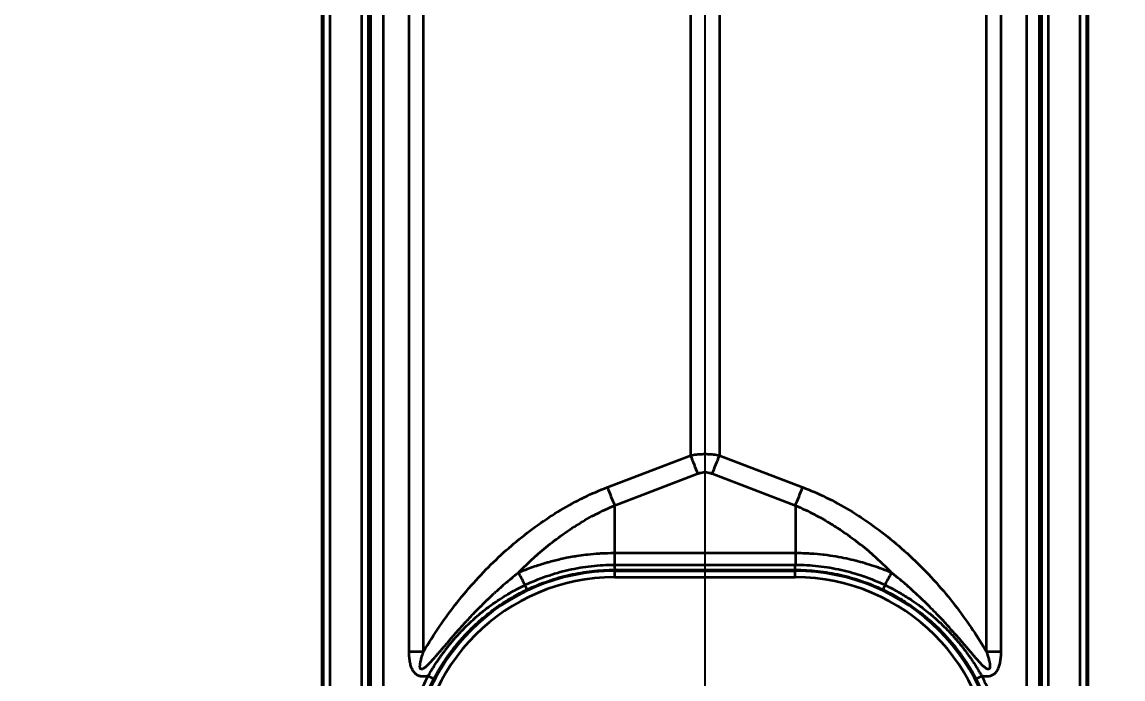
# Model space of a CAD drawing. Header units: millimetres. Extents: x 101 to 3000, y 150 to 4305.
# Drawn here: x 928.4 to 1015, y 2775.5 to 2827.2 of the extents above; entities that cross this region are included whole.
import ezdxf

# ---------------------------------------------------------------- set-up
doc = ezdxf.new("R2010")
doc.units = ezdxf.units.MM
doc.header["$LTSCALE"] = 15
for name, color, linetype, lineweight in [('_Sichtbarkanten', 7, 'Continuous', 25), ('Bemaßung (ISO)', 7, 'Continuous', 25), ('Sichtbar schmal (ISO)', 7, 'Continuous', 35)]:
    doc.layers.add(name, color=color, linetype=linetype, lineweight=lineweight)
doc.styles.add('Notiztext (DIN)', font='verdana.ttf')
doc.dimstyles.new('Standard (DIN)', dxfattribs={"dimscale": 15, "dimtxt": 2.5, "dimasz": 2.5, "dimexe": 2, "dimexo": 4, "dimgap": 0.5, "dimtad": 1, "dimdec": 1, "dimrnd": 1e-08, "dimtxsty": 'Notiztext (DIN)', "dimcen": 0.09, "dimclrd": 256, "dimclre": 256, "dimclrt": 256, "dimadec": 0, "dimazin": 2, "dimtfac": 1, "dimtmove": 0, "dimatfit": 3, "dimfxl": 0, "dimtolj": 1, "dimtzin": 0, "dimlwd": -1, "dimlwe": -1, "dimarcsym": 0})

# ---------------------------------------------------------------- blocks, each defined once
blk = doc.blocks.new('*D75')
at = {"layer": 'Bemaßung (ISO)', "transparency": 16777216}
for p, q in [((982.15, 3010.264), (982.15, 2336.555)), ((922, 2562.964), (922, 2336.555)), ((884.5, 2366.555), (847, 2366.555)), ((922, 2366.555), (982.15, 2366.555)), ((1019.65, 2366.555), (1057.15, 2366.555))]:
    blk.add_line(p, q, dxfattribs=at)
for points in [[(884.5, 2372.805), (884.5, 2360.305), (922, 2366.555)], [(1019.65, 2372.805), (1019.65, 2360.305), (982.15, 2366.555)]]:
    blk.add_solid(points, dxfattribs=at)
at = {"layer": 'Defpoints', "color": 0, "transparency": 16777216}
for p in [(982.15, 3070.264), (922, 2622.964), (982.15, 2366.555)]:
    blk.add_point(p, dxfattribs=at)
at = {"layer": 'Bemaßung (ISO)', "transparency": 16777216, "insert": (922.709, 2413.092), "char_height": 37.5, "attachment_point": 1, "style": 'Notiztext (DIN)'}
blk.add_mtext('\\A1;60', dxfattribs=at)
blk = doc.blocks.new('*D78')
at = {"layer": 'Bemaßung (ISO)', "transparency": 16777216}
for p, q in [((897.158, 3522.956), (777.158, 3522.956)), ((807.158, 2760.473), (807.158, 3485.456)), ((897.158, 2722.973), (777.158, 2722.973))]:
    blk.add_line(p, q, dxfattribs=at)
for points in [[(800.908, 3485.456), (813.408, 3485.456), (807.158, 3522.956)], [(800.908, 2760.473), (813.408, 2760.473), (807.158, 2722.973)]]:
    blk.add_solid(points, dxfattribs=at)
at = {"layer": 'Defpoints', "color": 0, "transparency": 16777216}
for p in [(807.158, 3522.956), (957.158, 3522.956), (957.158, 2722.973)]:
    blk.add_point(p, dxfattribs=at)
at = {"layer": 'Bemaßung (ISO)', "transparency": 16777216, "insert": (760.446, 3077.015), "char_height": 37.5, "attachment_point": 1, "rotation": 90, "style": 'Notiztext (DIN)'}
blk.add_mtext('\\A1;800', dxfattribs=at)

msp = doc.modelspace()

# ---------------------------------------------------------------- linework, layer by layer
at = {"layer": '_Sichtbarkanten'}
for p, q in [((952, 2725.964), (952, 3519.964)), ((1012.3, 3519.964), (1012.3, 2725.964))]:
    msp.add_line(p, q, dxfattribs=at)
at = {"layer": 'Sichtbar schmal (ISO)'}
for p, q in [((952.141, 2724.955), (952.141, 3520.974)), ((952.641, 3520.974), (952.641, 2724.955)), ((955.158, 2724.973), (955.158, 3520.956)), ((955.658, 3520.956), (955.658, 2724.973)), ((1008.641, 2724.973), (1008.641, 3520.956)), ((1009.141, 3520.956), (1009.141, 2724.973)), ((1011.658, 2724.955), (1011.658, 3520.974)), ((1012.158, 3520.974), (1012.158, 2724.955)), ((955.846, 2725.16), (955.873, 3025.348)), ((956.846, 2725.155), (956.873, 3025.343)), ((1007.426, 3025.343), (1007.454, 2725.155)), ((1008.426, 3025.348), (1008.453, 2725.16)), ((958.877, 2777.64), (958.877, 2993.285)), ((960.018, 2777.64), (960.018, 2993.286)), ((1004.281, 2993.286), (1004.281, 2777.64)), ((1005.423, 2993.285), (1005.423, 2777.64)), ((981.009, 2977.87), (981.009, 2793.065)), ((983.291, 2977.87), (983.291, 2793.065)), ((974.47, 2790.558), (981.009, 2793.065)), ((983.291, 2793.065), (989.83, 2790.558)), ((975.04, 2789.12), (981.579, 2791.628)), ((982.72, 2791.628), (989.259, 2789.12)), ((975.04, 2789.12), (975.04, 2785.363)), ((989.259, 2789.12), (989.259, 2785.363)), ((975.04, 2785.363), (975.04, 2784.458)), ((989.259, 2785.363), (975.04, 2785.363)), ((989.259, 2785.363), (989.259, 2784.458)), ((975.04, 2784.458), (989.259, 2784.458)), ((975.05, 2783.973), (975.05, 2784.054)), ((975.05, 2784.054), (989.25, 2784.054)), ((975.05, 2783.973), (989.25, 2783.973)), ((975.05, 2783.473), (975.05, 2783.973)), ((989.25, 2784.054), (989.25, 2783.973)), ((989.25, 2783.473), (989.25, 2783.973)), ((975.05, 2783.473), (989.25, 2783.473))]:
    msp.add_line(p, q, dxfattribs=at)
for centre, radius, start, end in [((975.05, 2767.964), 16.009, 90, 270), ((989.25, 2767.964), 16.009, 270, 90), ((975.05, 2767.964), 15.509, 90, 270), ((989.25, 2767.964), 15.509, 270, 90)]:
    msp.add_arc(centre, radius, start, end, dxfattribs=at)
for centre, major_axis, ratio, start_param, end_param in [((981.579, 2793.039), (1.79, -4.668), 0.104798, 4.666655, 4.979151), ((982.72, 2793.039), (-1.79, -4.668), 0.104799, 1.304034, 1.616531), ((975.04, 2790.532), (1.79, -4.668), 0.104799, 4.666654, 4.979151), ((989.259, 2790.532), (-1.79, -4.668), 0.104799, 1.304034, 1.616531), ((968.996, 2781.043), (4.733, -8.809), 0.002478, 4.388761, 4.50291), ((989.255, 2784.554), (-0.005, -0.5), 0.011284, 0.017587, 1.377774), ((995.303, 2781.043), (-4.733, -8.809), 0.002478, 1.780275, 1.894429), ((967.94, 2782.954), (0.214, -0.452), 0.013185, 0.017455, 1.361711), ((996.359, 2782.954), (-0.214, -0.452), 0.013187, 4.921472, 6.26573), ((958.877, 2777.692), (-10, 0), 0.005236, 1.570791, 1.685159), ((1005.423, 2777.692), (10, 0), 0.005236, 4.598021, 4.712389), ((975.05, 2767.963), (-16.088, 0), 0.999985, 5.797843, 6.768945), ((960.378, 2775.701), (0.442, -0.233), 0.004629, 0.017453, 1.573241), ((989.249, 2767.963), (16.088, 0), 0.999985, 5.797418, 6.768519), ((1003.921, 2775.701), (-0.442, -0.233), 0.004633, 4.709948, 6.265709)]:
    msp.add_ellipse(centre, major_axis=major_axis, ratio=ratio, start_param=start_param, end_param=end_param, dxfattribs=at)
for points, knots in [([(981.009, 2793.065), (981.164, 2793.095), (981.319, 2793.119), (981.472, 2793.136), (981.624, 2793.153), (981.775, 2793.165), (981.925, 2793.17), (982.075, 2793.176), (982.224, 2793.176), (982.374, 2793.17), (982.524, 2793.165), (982.675, 2793.154), (982.828, 2793.136), (982.98, 2793.119), (983.135, 2793.095), (983.291, 2793.065)], [0.0000009, 0.0000009, 0.0000009, 0.0000009, 0.2, 0.2, 0.2, 0.4, 0.4, 0.4, 0.6, 0.6, 0.6, 0.8, 0.8, 0.8, 1, 1, 1, 1]), ([(981.579, 2791.628), (981.657, 2791.658), (981.812, 2791.704), (982.037, 2791.738), (982.262, 2791.738), (982.488, 2791.705), (982.642, 2791.658), (982.72, 2791.628)], [0.0000017, 0.0000017, 0.0000017, 0.0000017, 0.2, 0.4, 0.6, 0.8, 1, 1, 1, 1]), ([(989.83, 2790.558), (990.434, 2790.326), (991.043, 2790.061), (991.659, 2789.76), (992.275, 2789.459), (992.896, 2789.122), (993.517, 2788.75), (994.138, 2788.377), (994.758, 2787.97), (995.37, 2787.532), (995.981, 2787.093), (996.583, 2786.624), (997.174, 2786.126), (997.764, 2785.628), (998.343, 2785.1), (998.903, 2784.549), (999.464, 2783.998), (1000.007, 2783.423), (1000.522, 2782.836), (1001.037, 2782.25), (1001.525, 2781.652), (1001.978, 2781.059), (1002.431, 2780.467), (1002.848, 2779.88), (1003.231, 2779.308), (1003.614, 2778.737), (1003.962, 2778.18), (1004.281, 2777.64)], [0, 0, 0, 0, 0.1111111, 0.1111111, 0.1111111, 0.2222222, 0.2222222, 0.2222222, 0.3333333, 0.3333333, 0.3333333, 0.4444444, 0.4444444, 0.4444444, 0.5555556, 0.5555556, 0.5555556, 0.6666667, 0.6666667, 0.6666667, 0.7777778, 0.7777778, 0.7777778, 0.8888889, 0.8888889, 0.8888889, 0.9999998, 0.9999998, 0.9999998, 0.9999998]), ([(967.47, 2783.833), (967.523, 2783.887), (967.575, 2783.941), (967.628, 2783.994), (968.021, 2784.393), (968.426, 2784.778), (968.843, 2785.149), (968.904, 2785.204), (968.965, 2785.258), (969.027, 2785.311), (969.442, 2785.674), (969.868, 2786.021), (970.305, 2786.354), (970.364, 2786.399), (970.423, 2786.443), (970.482, 2786.488), (970.928, 2786.821), (971.385, 2787.138), (971.85, 2787.436), (971.893, 2787.464), (971.937, 2787.492), (971.981, 2787.519), (972.464, 2787.825), (972.955, 2788.108), (973.444, 2788.366), (973.465, 2788.377), (973.486, 2788.389), (973.508, 2788.4), (974.02, 2788.668), (974.531, 2788.907), (975.04, 2789.12)], [0.0000007, 0.0000007, 0.0000007, 0.0000007, 0.0237013, 0.0237013, 0.0237013, 0.2, 0.2, 0.2, 0.225862, 0.225862, 0.225862, 0.4, 0.4, 0.4, 0.4234251, 0.4234251, 0.4234251, 0.6, 0.6, 0.6, 0.6165874, 0.6165874, 0.6165874, 0.8, 0.8, 0.8, 0.807975, 0.807975, 0.807975, 1, 1, 1, 1]), ([(989.259, 2789.12), (989.764, 2788.909), (990.275, 2788.67), (990.79, 2788.401), (990.935, 2788.325), (991.08, 2788.247), (991.226, 2788.166), (991.597, 2787.961), (991.97, 2787.741), (992.342, 2787.505), (992.633, 2787.32), (992.925, 2787.126), (993.215, 2786.924), (993.439, 2786.767), (993.663, 2786.604), (993.886, 2786.436), (994.318, 2786.112), (994.745, 2785.767), (995.164, 2785.406), (995.24, 2785.34), (995.316, 2785.273), (995.392, 2785.206), (995.884, 2784.772), (996.363, 2784.314), (996.829, 2783.833)], [0, 0, 0, 0, 0.2, 0.2, 0.2, 0.25628, 0.25628, 0.25628, 0.4, 0.4, 0.4, 0.512678, 0.512678, 0.512678, 0.6, 0.6, 0.6, 0.76914, 0.76914, 0.76914, 0.8, 0.8, 0.8, 1, 1, 1, 1]), ([(975.04, 2785.363), (974.648, 2785.363), (974.277, 2785.351), (973.93, 2785.331), (973.897, 2785.329), (973.865, 2785.327), (973.833, 2785.325), (973.518, 2785.305), (973.223, 2785.279), (972.943, 2785.248), (972.89, 2785.242), (972.837, 2785.236), (972.785, 2785.23), (972.532, 2785.2), (972.292, 2785.167), (972.063, 2785.131), (971.996, 2785.12), (971.93, 2785.11), (971.866, 2785.099), (971.657, 2785.064), (971.458, 2785.027), (971.264, 2784.989), (971.19, 2784.974), (971.117, 2784.959), (971.045, 2784.943), (970.865, 2784.906), (970.692, 2784.866), (970.522, 2784.825), (970.444, 2784.807), (970.367, 2784.788), (970.291, 2784.769), (970.129, 2784.728), (969.97, 2784.685), (969.811, 2784.641), (969.732, 2784.619), (969.653, 2784.596), (969.575, 2784.573), (969.414, 2784.526), (969.254, 2784.477), (969.094, 2784.426), (969.019, 2784.402), (968.943, 2784.378), (968.868, 2784.353), (968.686, 2784.292), (968.505, 2784.229), (968.325, 2784.164), (968.272, 2784.145), (968.218, 2784.125), (968.165, 2784.105), (967.932, 2784.019), (967.701, 2783.928), (967.47, 2783.833)], [0, 0, 0, 0, 0.1016183, 0.1016183, 0.1016183, 0.1111111, 0.1111111, 0.1111111, 0.204471, 0.204471, 0.204471, 0.2222222, 0.2222222, 0.2222222, 0.3083934, 0.3083934, 0.3083934, 0.3333333, 0.3333333, 0.3333333, 0.4135988, 0.4135988, 0.4135988, 0.4444444, 0.4444444, 0.4444444, 0.5207406, 0.5207406, 0.5207406, 0.5555556, 0.5555556, 0.5555556, 0.6295884, 0.6295884, 0.6295884, 0.6666667, 0.6666667, 0.6666667, 0.7421362, 0.7421362, 0.7421362, 0.7777778, 0.7777778, 0.7777778, 0.8635397, 0.8635397, 0.8635397, 0.8888889, 0.8888889, 0.8888889, 0.999999, 0.999999, 0.999999, 0.999999]), ([(996.829, 2783.833), (996.599, 2783.928), (996.367, 2784.019), (996.134, 2784.105), (996.13, 2784.107), (996.127, 2784.108), (996.124, 2784.109), (995.897, 2784.193), (995.669, 2784.274), (995.441, 2784.35), (995.437, 2784.351), (995.434, 2784.352), (995.431, 2784.353), (995.204, 2784.428), (994.977, 2784.499), (994.749, 2784.566), (994.741, 2784.569), (994.732, 2784.571), (994.724, 2784.574), (994.497, 2784.64), (994.269, 2784.702), (994.036, 2784.762), (994.027, 2784.764), (994.017, 2784.766), (994.007, 2784.769), (993.77, 2784.829), (993.527, 2784.886), (993.274, 2784.939), (993.267, 2784.941), (993.26, 2784.942), (993.254, 2784.944), (992.993, 2784.999), (992.721, 2785.051), (992.433, 2785.099), (992.144, 2785.147), (991.839, 2785.192), (991.514, 2785.23), (991.504, 2785.231), (991.494, 2785.232), (991.485, 2785.233), (991.167, 2785.27), (990.83, 2785.302), (990.466, 2785.325), (990.454, 2785.326), (990.442, 2785.326), (990.43, 2785.327), (990.065, 2785.349), (989.674, 2785.363), (989.259, 2785.363)], [0, 0, 0, 0, 0.111111, 0.111111, 0.111111, 0.11271, 0.11271, 0.11271, 0.220682, 0.220682, 0.220682, 0.222222, 0.222222, 0.222222, 0.329341, 0.329341, 0.329341, 0.333333, 0.333333, 0.333333, 0.440023, 0.440023, 0.440023, 0.444444, 0.444444, 0.444444, 0.552739, 0.552739, 0.552739, 0.555556, 0.555556, 0.555556, 0.666667, 0.666667, 0.666667, 0.777778, 0.777778, 0.777778, 0.781037, 0.781037, 0.781037, 0.888889, 0.888889, 0.888889, 0.892463, 0.892463, 0.892463, 1, 1, 1, 1]), ([(967.47, 2783.833), (967.271, 2783.675), (967.078, 2783.518), (966.89, 2783.362), (966.857, 2783.335), (966.824, 2783.308), (966.792, 2783.28), (966.605, 2783.124), (966.425, 2782.97), (966.249, 2782.816), (966.219, 2782.79), (966.189, 2782.764), (966.159, 2782.738), (965.984, 2782.583), (965.812, 2782.429), (965.644, 2782.276), (965.616, 2782.25), (965.589, 2782.225), (965.561, 2782.199), (965.393, 2782.044), (965.228, 2781.89), (965.065, 2781.734), (965.039, 2781.709), (965.013, 2781.683), (964.987, 2781.658), (964.824, 2781.501), (964.662, 2781.343), (964.503, 2781.185), (964.479, 2781.16), (964.454, 2781.136), (964.43, 2781.111), (964.271, 2780.952), (964.116, 2780.793), (963.967, 2780.639), (963.945, 2780.616), (963.923, 2780.593), (963.901, 2780.57), (963.754, 2780.417), (963.614, 2780.269), (963.484, 2780.129), (963.465, 2780.109), (963.446, 2780.089), (963.427, 2780.069), (963.299, 2779.93), (963.179, 2779.8), (963.067, 2779.676), (963.051, 2779.659), (963.035, 2779.641), (963.019, 2779.624), (962.909, 2779.502), (962.805, 2779.386), (962.706, 2779.275), (962.693, 2779.26), (962.68, 2779.245), (962.666, 2779.23), (962.569, 2779.121), (962.477, 2779.016), (962.389, 2778.916), (962.378, 2778.902), (962.366, 2778.889), (962.355, 2778.876), (962.268, 2778.777), (962.185, 2778.682), (962.107, 2778.591), (962.097, 2778.579), (962.087, 2778.568), (962.077, 2778.556), (961.999, 2778.466), (961.925, 2778.379), (961.854, 2778.297), (961.845, 2778.287), (961.837, 2778.277), (961.828, 2778.267), (961.758, 2778.185), (961.691, 2778.106), (961.627, 2778.031), (961.62, 2778.022), (961.612, 2778.014), (961.605, 2778.005), (961.541, 2777.93), (961.48, 2777.859), (961.422, 2777.79), (961.415, 2777.783), (961.409, 2777.775), (961.402, 2777.767), (961.344, 2777.699), (961.289, 2777.634), (961.236, 2777.572), (961.23, 2777.565), (961.224, 2777.559), (961.219, 2777.552), (961.166, 2777.49), (961.115, 2777.431), (961.067, 2777.375), (961.062, 2777.369), (961.057, 2777.363), (961.052, 2777.357), (961.003, 2777.301), (960.957, 2777.247), (960.912, 2777.196), (960.908, 2777.191), (960.903, 2777.186), (960.899, 2777.181), (960.854, 2777.13), (960.812, 2777.081), (960.77, 2777.035), (960.767, 2777.031), (960.763, 2777.026), (960.759, 2777.022), (960.718, 2776.976), (960.678, 2776.931), (960.64, 2776.889), (960.636, 2776.885), (960.633, 2776.882), (960.63, 2776.878), (960.591, 2776.836), (960.554, 2776.796), (960.519, 2776.758), (960.516, 2776.754), (960.513, 2776.751), (960.509, 2776.748), (960.474, 2776.71), (960.439, 2776.673), (960.405, 2776.639), (960.403, 2776.636), (960.4, 2776.633), (960.397, 2776.631), (960.364, 2776.597), (960.331, 2776.564), (960.3, 2776.534), (960.266, 2776.501), (960.234, 2776.471), (960.203, 2776.443), (960.172, 2776.416), (960.142, 2776.39), (960.114, 2776.368), (960.086, 2776.345), (960.059, 2776.325), (960.033, 2776.308), (960.008, 2776.291), (959.984, 2776.276), (959.962, 2776.265), (959.94, 2776.253), (959.919, 2776.245), (959.901, 2776.239), (959.882, 2776.234), (959.865, 2776.231), (959.85, 2776.231), (959.836, 2776.231), (959.823, 2776.233), (959.811, 2776.238), (959.799, 2776.242), (959.789, 2776.249), (959.78, 2776.258), (959.77, 2776.268), (959.762, 2776.28), (959.755, 2776.295), (959.748, 2776.31), (959.742, 2776.329), (959.737, 2776.351), (959.733, 2776.372), (959.73, 2776.397), (959.729, 2776.425), (959.728, 2776.452), (959.728, 2776.483), (959.73, 2776.516), (959.732, 2776.549), (959.736, 2776.585), (959.741, 2776.624), (959.747, 2776.663), (959.753, 2776.705), (959.762, 2776.75), (959.77, 2776.795), (959.781, 2776.842), (959.792, 2776.893), (959.804, 2776.943), (959.818, 2776.997), (959.833, 2777.053), (959.848, 2777.109), (959.865, 2777.167), (959.883, 2777.229), (959.902, 2777.291), (959.922, 2777.356), (959.945, 2777.425), (959.967, 2777.493), (959.992, 2777.565), (960.018, 2777.64)], [0, 0, 0, 0, 0.0207474, 0.0207474, 0.0207474, 0.0243902, 0.0243902, 0.0243902, 0.0452222, 0.0452222, 0.0452222, 0.0487805, 0.0487805, 0.0487805, 0.0697052, 0.0697052, 0.0697052, 0.0731707, 0.0731707, 0.0731707, 0.0941851, 0.0941851, 0.0941851, 0.097561, 0.097561, 0.097561, 0.1186816, 0.1186816, 0.1186816, 0.1219512, 0.1219512, 0.1219512, 0.143179, 0.143179, 0.143179, 0.1463415, 0.1463415, 0.1463415, 0.1676455, 0.1676455, 0.1676455, 0.1707317, 0.1707317, 0.1707317, 0.1921076, 0.1921076, 0.1921076, 0.195122, 0.195122, 0.195122, 0.2165874, 0.2165874, 0.2165874, 0.2195122, 0.2195122, 0.2195122, 0.2410746, 0.2410746, 0.2410746, 0.2439024, 0.2439024, 0.2439024, 0.2655572, 0.2655572, 0.2655572, 0.2682927, 0.2682927, 0.2682927, 0.290038, 0.290038, 0.290038, 0.2926829, 0.2926829, 0.2926829, 0.3145196, 0.3145196, 0.3145196, 0.3170732, 0.3170732, 0.3170732, 0.339002, 0.339002, 0.339002, 0.3414634, 0.3414634, 0.3414634, 0.3634837, 0.3634837, 0.3634837, 0.3658537, 0.3658537, 0.3658537, 0.3879647, 0.3879647, 0.3879647, 0.3902439, 0.3902439, 0.3902439, 0.4124458, 0.4124458, 0.4124458, 0.4146341, 0.4146341, 0.4146341, 0.4369269, 0.4369269, 0.4369269, 0.4390244, 0.4390244, 0.4390244, 0.4614081, 0.4614081, 0.4614081, 0.4634146, 0.4634146, 0.4634146, 0.4858909, 0.4858909, 0.4858909, 0.4878049, 0.4878049, 0.4878049, 0.5103743, 0.5103743, 0.5103743, 0.5121951, 0.5121951, 0.5121951, 0.5348555, 0.5348555, 0.5348555, 0.559336, 0.559336, 0.559336, 0.5838176, 0.5838176, 0.5838176, 0.608299, 0.608299, 0.608299, 0.6327802, 0.6327802, 0.6327802, 0.6572584, 0.6572584, 0.6572584, 0.6817357, 0.6817357, 0.6817357, 0.7062107, 0.7062107, 0.7062107, 0.7306897, 0.7306897, 0.7306897, 0.7551861, 0.7551861, 0.7551861, 0.7796734, 0.7796734, 0.7796734, 0.8041489, 0.8041489, 0.8041489, 0.8286293, 0.8286293, 0.8286293, 0.8531116, 0.8531116, 0.8531116, 0.8775934, 0.8775934, 0.8775934, 0.9020746, 0.9020746, 0.9020746, 0.9265557, 0.9265557, 0.9265557, 0.951037, 0.951037, 0.951037, 0.9755186, 0.9755186, 0.9755186, 0.9999997, 0.9999997, 0.9999997, 0.9999997]), ([(967.991, 2782.863), (968.535, 2783.122), (969.095, 2783.352), (969.666, 2783.55), (970.241, 2783.75), (970.828, 2783.918), (971.424, 2784.053), (972.017, 2784.187), (972.619, 2784.288), (973.224, 2784.356), (973.828, 2784.424), (974.434, 2784.457), (975.04, 2784.458)], [0, 0, 0, 0, 0.249038, 0.249038, 0.249038, 0.499954, 0.499954, 0.499954, 0.75, 0.75, 0.75, 1, 1, 1, 1]), ([(968.155, 2782.502), (968.69, 2782.756), (969.24, 2782.98), (969.801, 2783.174), (970.362, 2783.368), (970.934, 2783.53), (971.515, 2783.661), (972.095, 2783.791), (972.683, 2783.89), (973.274, 2783.956), (973.865, 2784.021), (974.458, 2784.054), (975.05, 2784.054)], [0, 0, 0, 0, 0.25, 0.25, 0.25, 0.5, 0.5, 0.5, 0.75, 0.75, 0.75, 1, 1, 1, 1]), ([(975.04, 2784.458), (975.041, 2784.413), (975.041, 2784.37), (975.042, 2784.329), (975.043, 2784.289), (975.043, 2784.251), (975.044, 2784.218), (975.044, 2784.2), (975.045, 2784.183), (975.045, 2784.167), (975.045, 2784.154), (975.046, 2784.142), (975.046, 2784.131), (975.047, 2784.106), (975.047, 2784.087), (975.048, 2784.075), (975.048, 2784.062), (975.049, 2784.055), (975.05, 2784.054)], [0, 0, 0, 0, 0.2, 0.2, 0.2, 0.4, 0.4, 0.4, 0.507784, 0.507784, 0.507784, 0.6, 0.6, 0.6, 0.8, 0.8, 0.8, 1, 1, 1, 1]), ([(989.25, 2784.054), (989.842, 2784.054), (990.435, 2784.021), (991.026, 2783.956), (991.616, 2783.89), (992.205, 2783.791), (992.785, 2783.661), (993.365, 2783.53), (993.938, 2783.367), (994.499, 2783.174), (995.06, 2782.98), (995.61, 2782.756), (996.145, 2782.502)], [0, 0, 0, 0, 0.25, 0.25, 0.25, 0.5, 0.5, 0.5, 0.75, 0.75, 0.75, 1, 1, 1, 1]), ([(989.259, 2784.458), (989.865, 2784.457), (990.471, 2784.424), (991.074, 2784.356), (991.679, 2784.289), (992.282, 2784.187), (992.876, 2784.053), (993.469, 2783.918), (994.054, 2783.751), (994.627, 2783.553), (994.63, 2783.551), (994.634, 2783.55), (994.637, 2783.549), (995.207, 2783.351), (995.765, 2783.122), (996.309, 2782.863)], [0, 0, 0, 0, 0.2497482, 0.2497482, 0.2497482, 0.5, 0.5, 0.5, 0.75, 0.75, 0.75, 0.751417, 0.751417, 0.751417, 0.9999993, 0.9999993, 0.9999993, 0.9999993]), ([(1004.281, 2777.64), (1004.305, 2777.572), (1004.328, 2777.507), (1004.348, 2777.444), (1004.369, 2777.381), (1004.388, 2777.322), (1004.406, 2777.264), (1004.423, 2777.206), (1004.44, 2777.151), (1004.454, 2777.098), (1004.466, 2777.058), (1004.476, 2777.019), (1004.485, 2776.982), (1004.489, 2776.97), (1004.491, 2776.958), (1004.494, 2776.946), (1004.506, 2776.898), (1004.517, 2776.852), (1004.526, 2776.809), (1004.535, 2776.765), (1004.543, 2776.724), (1004.549, 2776.685), (1004.555, 2776.646), (1004.56, 2776.61), (1004.564, 2776.575), (1004.568, 2776.541), (1004.57, 2776.509), (1004.571, 2776.479), (1004.572, 2776.45), (1004.571, 2776.422), (1004.569, 2776.398), (1004.567, 2776.374), (1004.563, 2776.352), (1004.558, 2776.333), (1004.553, 2776.315), (1004.547, 2776.299), (1004.54, 2776.286), (1004.533, 2776.273), (1004.525, 2776.262), (1004.515, 2776.254), (1004.506, 2776.246), (1004.495, 2776.24), (1004.483, 2776.236), (1004.471, 2776.232), (1004.457, 2776.23), (1004.44, 2776.231), (1004.424, 2776.232), (1004.405, 2776.237), (1004.384, 2776.244), (1004.364, 2776.251), (1004.341, 2776.262), (1004.316, 2776.276), (1004.292, 2776.29), (1004.265, 2776.308), (1004.237, 2776.328), (1004.209, 2776.349), (1004.179, 2776.372), (1004.148, 2776.399), (1004.116, 2776.426), (1004.083, 2776.455), (1004.048, 2776.488), (1004.014, 2776.52), (1003.977, 2776.555), (1003.94, 2776.592), (1003.924, 2776.609), (1003.907, 2776.626), (1003.89, 2776.643), (1003.868, 2776.666), (1003.846, 2776.688), (1003.824, 2776.712), (1003.784, 2776.754), (1003.742, 2776.799), (1003.699, 2776.846), (1003.656, 2776.893), (1003.611, 2776.942), (1003.565, 2776.995), (1003.518, 2777.047), (1003.47, 2777.102), (1003.419, 2777.16), (1003.369, 2777.218), (1003.316, 2777.278), (1003.261, 2777.342), (1003.206, 2777.406), (1003.148, 2777.473), (1003.088, 2777.544), (1003.028, 2777.614), (1002.965, 2777.688), (1002.899, 2777.765), (1002.833, 2777.842), (1002.764, 2777.923), (1002.692, 2778.008), (1002.62, 2778.092), (1002.545, 2778.181), (1002.465, 2778.274), (1002.455, 2778.285), (1002.445, 2778.297), (1002.435, 2778.309), (1002.365, 2778.391), (1002.292, 2778.476), (1002.215, 2778.565), (1002.128, 2778.666), (1002.036, 2778.772), (1001.939, 2778.883), (1001.842, 2778.993), (1001.741, 2779.109), (1001.634, 2779.229), (1001.527, 2779.35), (1001.415, 2779.475), (1001.298, 2779.604), (1001.181, 2779.734), (1001.058, 2779.868), (1000.93, 2780.007), (1000.896, 2780.043), (1000.862, 2780.079), (1000.828, 2780.116), (1000.73, 2780.221), (1000.629, 2780.329), (1000.524, 2780.439), (1000.382, 2780.589), (1000.232, 2780.743), (1000.074, 2780.905), (999.916, 2781.066), (999.749, 2781.233), (999.571, 2781.407), (999.394, 2781.581), (999.206, 2781.762), (999.006, 2781.95), (998.807, 2782.137), (998.595, 2782.332), (998.369, 2782.534), (998.144, 2782.736), (997.905, 2782.945), (997.649, 2783.162), (997.452, 2783.328), (997.246, 2783.499), (997.03, 2783.673), (996.964, 2783.726), (996.897, 2783.779), (996.829, 2783.833)], [0, 0, 0, 0, 0.0243902, 0.0243902, 0.0243902, 0.0487805, 0.0487805, 0.0487805, 0.0731707, 0.0731707, 0.0731707, 0.0917062, 0.0917062, 0.0917062, 0.097561, 0.097561, 0.097561, 0.1219512, 0.1219512, 0.1219512, 0.1463415, 0.1463415, 0.1463415, 0.1707317, 0.1707317, 0.1707317, 0.195122, 0.195122, 0.195122, 0.2195122, 0.2195122, 0.2195122, 0.2439024, 0.2439024, 0.2439024, 0.2682927, 0.2682927, 0.2682927, 0.2926829, 0.2926829, 0.2926829, 0.3170732, 0.3170732, 0.3170732, 0.3414634, 0.3414634, 0.3414634, 0.3658537, 0.3658537, 0.3658537, 0.3902439, 0.3902439, 0.3902439, 0.4146341, 0.4146341, 0.4146341, 0.4390244, 0.4390244, 0.4390244, 0.4634146, 0.4634146, 0.4634146, 0.4878049, 0.4878049, 0.4878049, 0.4985776, 0.4985776, 0.4985776, 0.5121951, 0.5121951, 0.5121951, 0.5365854, 0.5365854, 0.5365854, 0.5609756, 0.5609756, 0.5609756, 0.5853659, 0.5853659, 0.5853659, 0.6097561, 0.6097561, 0.6097561, 0.6341463, 0.6341463, 0.6341463, 0.6585366, 0.6585366, 0.6585366, 0.6829268, 0.6829268, 0.6829268, 0.7073171, 0.7073171, 0.7073171, 0.710411, 0.710411, 0.710411, 0.7317073, 0.7317073, 0.7317073, 0.7560976, 0.7560976, 0.7560976, 0.7804878, 0.7804878, 0.7804878, 0.804878, 0.804878, 0.804878, 0.8292683, 0.8292683, 0.8292683, 0.8356011, 0.8356011, 0.8356011, 0.8536585, 0.8536585, 0.8536585, 0.8780488, 0.8780488, 0.8780488, 0.902439, 0.902439, 0.902439, 0.9268293, 0.9268293, 0.9268293, 0.9512195, 0.9512195, 0.9512195, 0.9756098, 0.9756098, 0.9756098, 0.9943056, 0.9943056, 0.9943056, 0.9999998, 0.9999998, 0.9999998, 0.9999998]), ([(960.378, 2775.704), (960.415, 2775.77), (960.455, 2775.839), (960.497, 2775.912), (960.503, 2775.922), (960.509, 2775.933), (960.515, 2775.943), (960.545, 2775.995), (960.576, 2776.048), (960.609, 2776.103), (960.63, 2776.137), (960.651, 2776.172), (960.673, 2776.208), (960.689, 2776.235), (960.706, 2776.262), (960.722, 2776.289), (960.76, 2776.349), (960.799, 2776.412), (960.839, 2776.476), (960.845, 2776.485), (960.851, 2776.494), (960.857, 2776.504), (960.891, 2776.557), (960.926, 2776.612), (960.962, 2776.668), (960.996, 2776.72), (961.031, 2776.773), (961.067, 2776.827), (961.076, 2776.841), (961.086, 2776.855), (961.095, 2776.869), (961.141, 2776.938), (961.19, 2777.009), (961.24, 2777.081), (961.262, 2777.113), (961.284, 2777.146), (961.307, 2777.179), (961.337, 2777.221), (961.368, 2777.264), (961.399, 2777.308), (961.455, 2777.387), (961.514, 2777.468), (961.575, 2777.551), (961.638, 2777.636), (961.703, 2777.723), (961.772, 2777.812), (961.811, 2777.863), (961.851, 2777.914), (961.891, 2777.966), (961.924, 2778.008), (961.958, 2778.05), (961.992, 2778.093), (962.071, 2778.191), (962.153, 2778.292), (962.24, 2778.396), (962.329, 2778.503), (962.423, 2778.612), (962.522, 2778.724), (962.564, 2778.772), (962.608, 2778.821), (962.652, 2778.87), (962.714, 2778.939), (962.777, 2779.008), (962.843, 2779.079), (962.931, 2779.174), (963.023, 2779.27), (963.118, 2779.368), (963.149, 2779.4), (963.181, 2779.432), (963.213, 2779.465), (963.35, 2779.603), (963.495, 2779.744), (963.648, 2779.889), (963.651, 2779.891), (963.653, 2779.894), (963.656, 2779.896), (963.814, 2780.045), (963.982, 2780.197), (964.16, 2780.352), (964.199, 2780.386), (964.238, 2780.419), (964.278, 2780.453), (964.423, 2780.577), (964.576, 2780.703), (964.736, 2780.83), (964.822, 2780.899), (964.91, 2780.967), (965, 2781.036), (965.112, 2781.121), (965.227, 2781.207), (965.346, 2781.293), (965.505, 2781.408), (965.67, 2781.523), (965.843, 2781.639), (965.888, 2781.67), (965.934, 2781.7), (965.98, 2781.73), (966.189, 2781.868), (966.41, 2782.006), (966.645, 2782.145), (966.706, 2782.181), (966.767, 2782.217), (966.83, 2782.253), (966.997, 2782.35), (967.171, 2782.446), (967.351, 2782.541), (967.556, 2782.65), (967.769, 2782.757), (967.991, 2782.863)], [0, 0, 0, 0, 0.0546976, 0.0546976, 0.0546976, 0.0625, 0.0625, 0.0625, 0.1008578, 0.1008578, 0.1008578, 0.125, 0.125, 0.125, 0.1426904, 0.1426904, 0.1426904, 0.1818737, 0.1818737, 0.1818737, 0.1875, 0.1875, 0.1875, 0.2199265, 0.2199265, 0.2199265, 0.25, 0.25, 0.25, 0.257705, 0.257705, 0.257705, 0.2957225, 0.2957225, 0.2957225, 0.3125, 0.3125, 0.3125, 0.3343682, 0.3343682, 0.3343682, 0.3738828, 0.3738828, 0.3738828, 0.4143965, 0.4143965, 0.4143965, 0.4375, 0.4375, 0.4375, 0.4560435, 0.4560435, 0.4560435, 0.4989938, 0.4989938, 0.4989938, 0.543351, 0.543351, 0.543351, 0.5625, 0.5625, 0.5625, 0.5891602, 0.5891602, 0.5891602, 0.625, 0.625, 0.625, 0.6367129, 0.6367129, 0.6367129, 0.6866931, 0.6866931, 0.6866931, 0.6875, 0.6875, 0.6875, 0.7388766, 0.7388766, 0.7388766, 0.75, 0.75, 0.75, 0.7907392, 0.7907392, 0.7907392, 0.8125, 0.8125, 0.8125, 0.8393138, 0.8393138, 0.8393138, 0.875, 0.875, 0.875, 0.8842513, 0.8842513, 0.8842513, 0.9265033, 0.9265033, 0.9265033, 0.9375, 0.9375, 0.9375, 0.9667733, 0.9667733, 0.9667733, 0.9999998, 0.9999998, 0.9999998, 0.9999998]), ([(960.82, 2775.468), (960.861, 2775.544), (960.904, 2775.625), (960.95, 2775.709), (960.953, 2775.714), (960.955, 2775.718), (960.957, 2775.722), (961.002, 2775.803), (961.048, 2775.886), (961.099, 2775.975), (961.106, 2775.986), (961.112, 2775.998), (961.119, 2776.01), (961.167, 2776.092), (961.218, 2776.179), (961.272, 2776.269), (961.284, 2776.289), (961.296, 2776.309), (961.308, 2776.329), (961.359, 2776.413), (961.413, 2776.5), (961.471, 2776.59), (961.489, 2776.619), (961.508, 2776.648), (961.527, 2776.678), (961.581, 2776.762), (961.638, 2776.849), (961.698, 2776.938), (961.724, 2776.977), (961.751, 2777.017), (961.778, 2777.057), (961.835, 2777.14), (961.894, 2777.225), (961.957, 2777.313), (961.993, 2777.363), (962.03, 2777.414), (962.068, 2777.466), (962.127, 2777.547), (962.189, 2777.63), (962.253, 2777.714), (962.301, 2777.778), (962.35, 2777.842), (962.402, 2777.907), (962.463, 2777.985), (962.526, 2778.064), (962.592, 2778.145), (962.655, 2778.222), (962.72, 2778.301), (962.788, 2778.381), (962.85, 2778.454), (962.915, 2778.528), (962.981, 2778.604), (963.063, 2778.697), (963.149, 2778.792), (963.238, 2778.889), (963.3, 2778.956), (963.364, 2779.023), (963.429, 2779.092), (963.535, 2779.203), (963.646, 2779.316), (963.763, 2779.431), (963.823, 2779.49), (963.884, 2779.55), (963.947, 2779.609), (964.084, 2779.74), (964.227, 2779.872), (964.379, 2780.007), (964.435, 2780.056), (964.491, 2780.105), (964.548, 2780.155), (964.723, 2780.305), (964.908, 2780.458), (965.105, 2780.614), (965.152, 2780.65), (965.2, 2780.687), (965.248, 2780.725), (965.47, 2780.895), (965.708, 2781.069), (965.963, 2781.243), (965.997, 2781.266), (966.031, 2781.29), (966.066, 2781.313), (966.345, 2781.501), (966.646, 2781.691), (966.972, 2781.88), (966.99, 2781.89), (967.007, 2781.901), (967.025, 2781.911), (967.372, 2782.111), (967.749, 2782.31), (968.155, 2782.502)], [0.0000001, 0.0000001, 0.0000001, 0.0000001, 0.0625, 0.0625, 0.0625, 0.0657478, 0.0657478, 0.0657478, 0.125, 0.125, 0.125, 0.1327347, 0.1327347, 0.1327347, 0.1875, 0.1875, 0.1875, 0.1994824, 0.1994824, 0.1994824, 0.25, 0.25, 0.25, 0.2662064, 0.2662064, 0.2662064, 0.3125, 0.3125, 0.3125, 0.3327976, 0.3327976, 0.3327976, 0.375, 0.375, 0.375, 0.3993692, 0.3993692, 0.3993692, 0.4375, 0.4375, 0.4375, 0.4659876, 0.4659876, 0.4659876, 0.5, 0.5, 0.5, 0.5326854, 0.5326854, 0.5326854, 0.5625, 0.5625, 0.5625, 0.599469, 0.599469, 0.599469, 0.625, 0.625, 0.625, 0.6663571, 0.6663571, 0.6663571, 0.6875, 0.6875, 0.6875, 0.7333594, 0.7333594, 0.7333594, 0.75, 0.75, 0.75, 0.8005114, 0.8005114, 0.8005114, 0.8125, 0.8125, 0.8125, 0.8676234, 0.8676234, 0.8676234, 0.875, 0.875, 0.875, 0.9342995, 0.9342995, 0.9342995, 0.9375, 0.9375, 0.9375, 1, 1, 1, 1]), ([(996.145, 2782.502), (996.55, 2782.31), (996.926, 2782.111), (997.273, 2781.912), (997.619, 2781.713), (997.936, 2781.513), (998.231, 2781.315), (998.525, 2781.117), (998.796, 2780.921), (999.048, 2780.727), (999.3, 2780.534), (999.532, 2780.344), (999.748, 2780.158), (999.963, 2779.972), (1000.163, 2779.79), (1000.349, 2779.613), (1000.534, 2779.436), (1000.706, 2779.263), (1000.867, 2779.096), (1001.027, 2778.928), (1001.176, 2778.765), (1001.315, 2778.607), (1001.454, 2778.449), (1001.584, 2778.296), (1001.705, 2778.148), (1001.826, 2778), (1001.938, 2777.857), (1002.044, 2777.718), (1002.15, 2777.579), (1002.248, 2777.445), (1002.34, 2777.316), (1002.433, 2777.186), (1002.519, 2777.061), (1002.6, 2776.941), (1002.681, 2776.82), (1002.757, 2776.704), (1002.827, 2776.592), (1002.898, 2776.481), (1002.964, 2776.374), (1003.026, 2776.271), (1003.088, 2776.168), (1003.146, 2776.069), (1003.2, 2775.976), (1003.253, 2775.882), (1003.303, 2775.794), (1003.349, 2775.71), (1003.396, 2775.625), (1003.439, 2775.544), (1003.479, 2775.468)], [0, 0, 0, 0, 0.0625, 0.0625, 0.0625, 0.125, 0.125, 0.125, 0.1875, 0.1875, 0.1875, 0.25, 0.25, 0.25, 0.3125, 0.3125, 0.3125, 0.375, 0.375, 0.375, 0.4375, 0.4375, 0.4375, 0.5, 0.5, 0.5, 0.5625, 0.5625, 0.5625, 0.625, 0.625, 0.625, 0.6875, 0.6875, 0.6875, 0.75, 0.75, 0.75, 0.8125, 0.8125, 0.8125, 0.875, 0.875, 0.875, 0.9375, 0.9375, 0.9375, 1, 1, 1, 1]), ([(996.309, 2782.863), (996.692, 2782.68), (997.051, 2782.491), (997.384, 2782.302), (997.412, 2782.286), (997.44, 2782.27), (997.468, 2782.254), (997.768, 2782.081), (998.048, 2781.908), (998.31, 2781.737), (998.358, 2781.705), (998.406, 2781.673), (998.453, 2781.641), (998.686, 2781.485), (998.905, 2781.33), (999.112, 2781.177), (999.174, 2781.131), (999.235, 2781.085), (999.296, 2781.039), (999.476, 2780.901), (999.647, 2780.766), (999.809, 2780.632), (999.88, 2780.573), (999.95, 2780.514), (1000.018, 2780.456), (1000.157, 2780.338), (1000.289, 2780.222), (1000.416, 2780.107), (1000.493, 2780.037), (1000.567, 2779.968), (1000.64, 2779.9), (1000.746, 2779.8), (1000.848, 2779.702), (1000.946, 2779.605), (1001.026, 2779.526), (1001.103, 2779.448), (1001.178, 2779.372), (1001.258, 2779.289), (1001.336, 2779.208), (1001.411, 2779.128), (1001.491, 2779.042), (1001.569, 2778.957), (1001.644, 2778.874), (1001.704, 2778.808), (1001.762, 2778.742), (1001.819, 2778.677), (1001.899, 2778.585), (1001.976, 2778.495), (1002.05, 2778.407), (1002.094, 2778.355), (1002.137, 2778.303), (1002.179, 2778.252), (1002.258, 2778.156), (1002.333, 2778.062), (1002.405, 2777.97), (1002.436, 2777.93), (1002.467, 2777.891), (1002.497, 2777.852), (1002.573, 2777.753), (1002.647, 2777.656), (1002.717, 2777.561), (1002.737, 2777.533), (1002.758, 2777.505), (1002.778, 2777.478), (1002.852, 2777.376), (1002.923, 2777.277), (1002.99, 2777.181), (1003.003, 2777.164), (1003.015, 2777.146), (1003.027, 2777.128), (1003.099, 2777.025), (1003.167, 2776.926), (1003.231, 2776.829), (1003.237, 2776.821), (1003.242, 2776.812), (1003.248, 2776.803), (1003.317, 2776.7), (1003.381, 2776.601), (1003.442, 2776.506), (1003.504, 2776.407), (1003.563, 2776.312), (1003.618, 2776.222), (1003.621, 2776.218), (1003.623, 2776.214), (1003.626, 2776.21), (1003.681, 2776.119), (1003.732, 2776.033), (1003.78, 2775.951), (1003.831, 2775.864), (1003.878, 2775.782), (1003.921, 2775.704)], [0, 0, 0, 0, 0.057634, 0.057634, 0.057634, 0.0625, 0.0625, 0.0625, 0.115253, 0.115253, 0.115253, 0.125, 0.125, 0.125, 0.173021, 0.173021, 0.173021, 0.1875, 0.1875, 0.1875, 0.2309, 0.2309, 0.2309, 0.25, 0.25, 0.25, 0.288885, 0.288885, 0.288885, 0.3125, 0.3125, 0.3125, 0.346963, 0.346963, 0.346963, 0.375, 0.375, 0.375, 0.405123, 0.405123, 0.405123, 0.4375, 0.4375, 0.4375, 0.463355, 0.463355, 0.463355, 0.5, 0.5, 0.5, 0.521651, 0.521651, 0.521651, 0.5625, 0.5625, 0.5625, 0.579997, 0.579997, 0.579997, 0.625, 0.625, 0.625, 0.638348, 0.638348, 0.638348, 0.6875, 0.6875, 0.6875, 0.696629, 0.696629, 0.696629, 0.75, 0.75, 0.75, 0.754872, 0.754872, 0.754872, 0.8125, 0.8125, 0.8125, 0.872291, 0.872291, 0.872291, 0.875, 0.875, 0.875, 0.935638, 0.935638, 0.935638, 1, 1, 1, 1]), ([(1005.423, 2777.64), (1005.423, 2777.56), (1005.42, 2777.404), (1005.407, 2777.189), (1005.386, 2776.988), (1005.357, 2776.801), (1005.32, 2776.628), (1005.275, 2776.469), (1005.222, 2776.323), (1005.161, 2776.189), (1005.09, 2776.069), (1005.012, 2775.965), (1004.929, 2775.878), (1004.843, 2775.809), (1004.752, 2775.754), (1004.649, 2775.708), (1004.528, 2775.673), (1004.391, 2775.654), (1004.244, 2775.652), (1004.088, 2775.668), (1003.978, 2775.69), (1003.921, 2775.704)], [0.0000001, 0.0000001, 0.0000001, 0.0000001, 0.0526316, 0.1052632, 0.1578947, 0.2105263, 0.2631579, 0.3157895, 0.3684211, 0.4210526, 0.4736842, 0.5263158, 0.5789474, 0.6315789, 0.6842105, 0.7368421, 0.7894737, 0.8421053, 0.8947368, 0.9473684, 1, 1, 1, 1]), ([(1003.921, 2775.704), (1004.201, 2775.174), (1004.699, 2774.092), (1005.269, 2772.391), (1005.653, 2770.64), (1005.845, 2768.858), (1005.845, 2767.066), (1005.651, 2765.284), (1005.267, 2763.533), (1004.696, 2761.833), (1004.198, 2760.751), (1003.918, 2760.221)], [0, 0, 0, 0, 0.1111111, 0.2222222, 0.3333333, 0.4444444, 0.5555556, 0.6666667, 0.7777778, 0.8888889, 1, 1, 1, 1])]:
    msp.add_open_spline(points, degree=3, knots=knots, dxfattribs=at)
for points in [[(960.018, 2777.64), (960.414, 2778.309), (961.246, 2779.618), (962.645, 2781.519), (964.134, 2783.275), (965.703, 2784.883), (967.318, 2786.319), (968.995, 2787.611), (970.781, 2788.783), (972.635, 2789.791), (973.857, 2790.323), (974.47, 2790.558)], [(960.378, 2775.704), (960.327, 2775.691), (960.227, 2775.671), (960.083, 2775.654), (959.946, 2775.652), (959.817, 2775.665), (959.7, 2775.691), (959.597, 2775.73), (959.504, 2775.778), (959.416, 2775.84), (959.327, 2775.921), (959.242, 2776.022), (959.167, 2776.137), (959.101, 2776.267), (959.042, 2776.414), (958.992, 2776.577), (958.951, 2776.755), (958.919, 2776.949), (958.895, 2777.159), (958.88, 2777.388), (958.877, 2777.554), (958.877, 2777.64)], [(960.381, 2760.221), (960.102, 2760.751), (959.603, 2761.833), (959.032, 2763.533), (958.648, 2765.284), (958.455, 2767.066), (958.454, 2768.858), (958.647, 2770.64), (959.03, 2772.391), (959.601, 2774.092), (960.099, 2775.174), (960.378, 2775.704)]]:
    msp.add_open_spline(points, degree=3, dxfattribs=at)

# ---------------------------------------------------------------- dimensions: what is measured, and where the dimension line sits
at = {"layer": 'Bemaßung (ISO)'}
for base, p1, p2, angle, override, picture, middle in [((807.158, 3522.956), (957.158, 2722.973), (957.158, 3522.956), 90, {"dimdec": 1, "dimtp": 0, "dimtm": 0, "dimtdec": 2, "dimtofl": 0, "dimatfit": 1}, '*D78', (807.158, 3122.964)), ((982.15, 2366.555), (922, 2622.964), (982.15, 3070.264), 180, {"dimdec": 0, "dimtp": 0, "dimtm": 0, "dimtdec": 0, "dimtofl": 1, "dimatfit": 1}, '*D75', (952.075, 2366.555))]:
    dim = msp.add_linear_dim(base=base, p1=p1, p2=p2, angle=angle, dimstyle='Standard (DIN)', override=override, dxfattribs=at)
    dim.commit()
    dim.dimension.update_dxf_attribs({"geometry": picture, "text_midpoint": middle, "dimtype": 160})

doc.saveas('drawing.dxf')
